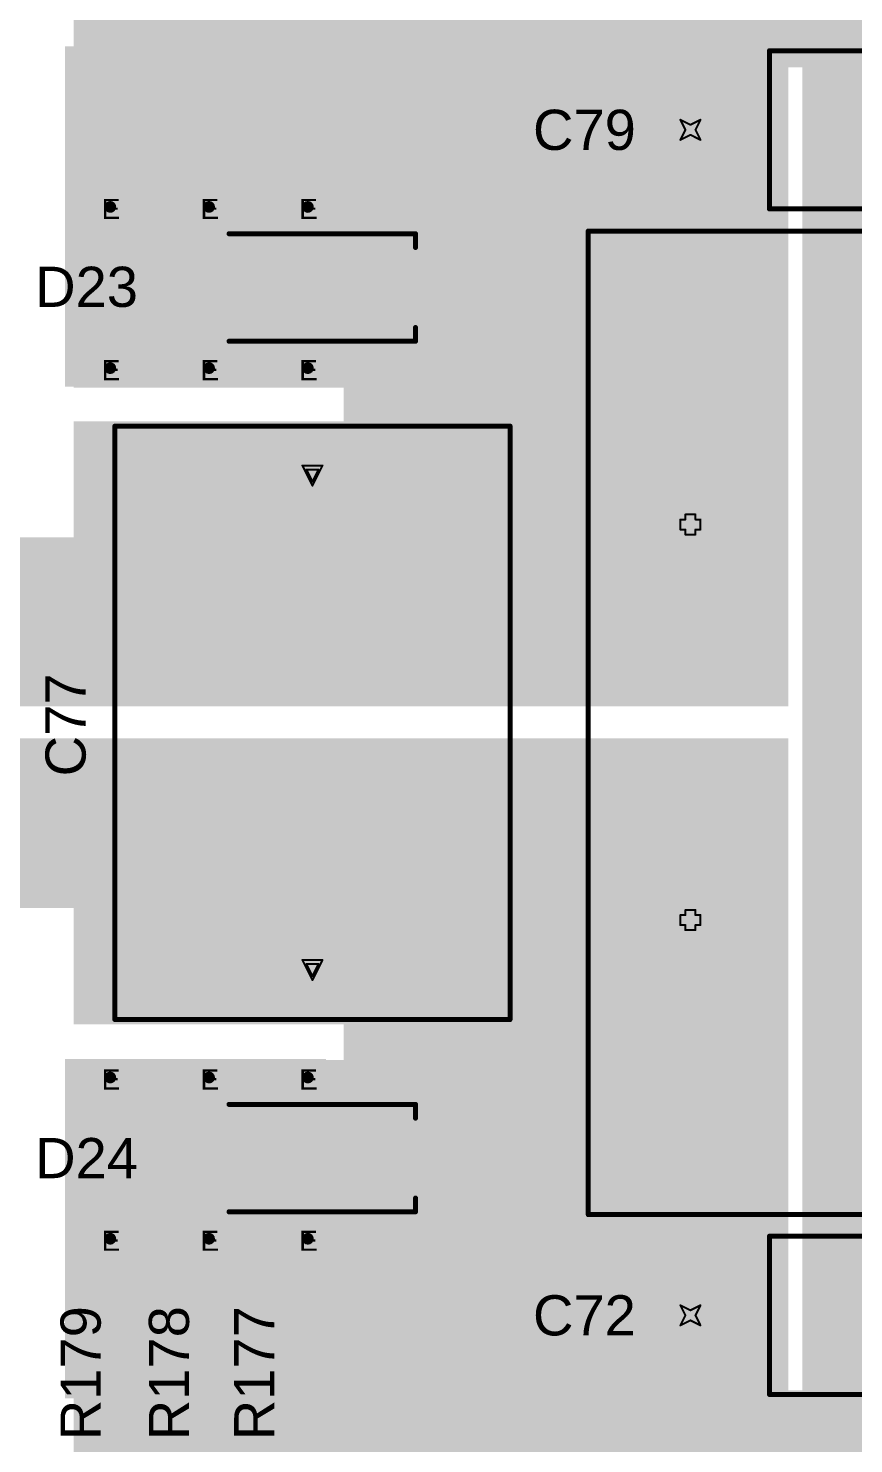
# Model space of a CAD drawing. Header units: inches. Extents: x 68 to 568, y 3 to 460.
# Drawn here: x 334.59 to 355.48, y 121.96 to 157.74 of the extents above; entities that cross this region are included whole.
import ezdxf

# ---------------------------------------------------------------- set-up
doc = ezdxf.new("R2010")
doc.units = ezdxf.units.IN
for name, color, linetype in [('Bottom Layer', 5, 'Continuous'), ('Bottom Solder', 6, 'Continuous'), ('Drill Drawing', 1, 'Continuous'), ('Layer 1', 16, 'Continuous'), ('Layer 2', 76, 'Continuous'), ('Multi-Layer', 9, 'Continuous'), ('Pad Holes', 156, 'Continuous'), ('Top Layer', 1, 'Continuous'), ('Top Overlay', 2, 'Continuous'), ('Top Paste', 8, 'Continuous'), ('Top Solder', 216, 'Continuous'), ('Via Holes', 16, 'Continuous')]:
    doc.layers.add(name, color=color, linetype=linetype)
doc.styles.add('Arial', font='', dxfattribs={"height": 0.2})
doc.styles.get('Arial').set_extended_font_data('Arial')

# ---------------------------------------------------------------- blocks, each defined once
blk = doc.blocks.new('744824310_303')
at = {"layer": 'Bottom Layer'}
h = blk.add_hatch(color=5, dxfattribs=at)
edge = h.paths.add_edge_path()
edge.add_arc((-5, 6), 1.25, 0, 360)
h = blk.add_hatch(color=5, dxfattribs=at)
edge = h.paths.add_edge_path()
edge.add_arc((5, 6), 1.25, 0, 360)
h = blk.add_hatch(color=5, dxfattribs=at)
edge = h.paths.add_edge_path()
edge.add_arc((-5, -6), 1.25, 0, 360)
h = blk.add_hatch(color=5, dxfattribs=at)
edge = h.paths.add_edge_path()
edge.add_arc((5, -6), 1.25, 0, 360)
at = {"layer": 'Bottom Solder'}
h = blk.add_hatch(color=6, dxfattribs=at)
edge = h.paths.add_edge_path()
edge.add_arc((-5, 6), 1.3516, 0, 360)
h = blk.add_hatch(color=6, dxfattribs=at)
edge = h.paths.add_edge_path()
edge.add_arc((5, 6), 1.3516, 0, 360)
h = blk.add_hatch(color=6, dxfattribs=at)
edge = h.paths.add_edge_path()
edge.add_arc((-5, -6), 1.3516, 0, 360)
h = blk.add_hatch(color=6, dxfattribs=at)
edge = h.paths.add_edge_path()
edge.add_arc((5, -6), 1.3516, 0, 360)
at = {"layer": 'Layer 1'}
h = blk.add_hatch(color=16, dxfattribs=at)
edge = h.paths.add_edge_path()
edge.add_arc((-5, 6), 1.25, 0, 360)
h = blk.add_hatch(color=16, dxfattribs=at)
edge = h.paths.add_edge_path()
edge.add_arc((5, 6), 1.25, 0, 360)
h = blk.add_hatch(color=16, dxfattribs=at)
edge = h.paths.add_edge_path()
edge.add_arc((-5, -6), 1.25, 0, 360)
h = blk.add_hatch(color=16, dxfattribs=at)
edge = h.paths.add_edge_path()
edge.add_arc((5, -6), 1.25, 0, 360)
at = {"layer": 'Layer 2'}
h = blk.add_hatch(color=76, dxfattribs=at)
edge = h.paths.add_edge_path()
edge.add_arc((-5, 6), 1.25, 0, 360)
h = blk.add_hatch(color=76, dxfattribs=at)
edge = h.paths.add_edge_path()
edge.add_arc((5, 6), 1.25, 0, 360)
h = blk.add_hatch(color=76, dxfattribs=at)
edge = h.paths.add_edge_path()
edge.add_arc((-5, -6), 1.25, 0, 360)
h = blk.add_hatch(color=76, dxfattribs=at)
edge = h.paths.add_edge_path()
edge.add_arc((5, -6), 1.25, 0, 360)
at = {"layer": 'Multi-Layer'}
h = blk.add_hatch(color=9, dxfattribs=at)
edge = h.paths.add_edge_path()
edge.add_arc((-5, 6), 1.25, 0, 360)
h = blk.add_hatch(color=9, dxfattribs=at)
edge = h.paths.add_edge_path()
edge.add_arc((5, 6), 1.25, 0, 360)
h = blk.add_hatch(color=9, dxfattribs=at)
edge = h.paths.add_edge_path()
edge.add_arc((-5, -6), 1.25, 0, 360)
h = blk.add_hatch(color=9, dxfattribs=at)
edge = h.paths.add_edge_path()
edge.add_arc((5, -6), 1.25, 0, 360)
at = {"layer": 'Pad Holes'}
h = blk.add_hatch(color=7, dxfattribs=at)
edge = h.paths.add_edge_path()
edge.add_arc((-5, 6), 0.65, 0, 360)
h = blk.add_hatch(color=7, dxfattribs=at)
edge = h.paths.add_edge_path()
edge.add_arc((5, 6), 0.65, 0, 360)
h = blk.add_hatch(color=7, dxfattribs=at)
edge = h.paths.add_edge_path()
edge.add_arc((-5, -6), 0.65, 0, 360)
h = blk.add_hatch(color=7, dxfattribs=at)
edge = h.paths.add_edge_path()
edge.add_arc((5, -6), 0.65, 0, 360)
at = {"layer": 'Top Layer'}
h = blk.add_hatch(color=1, dxfattribs=at)
edge = h.paths.add_edge_path()
edge.add_arc((-5, 6), 1.25, 0, 360)
h = blk.add_hatch(color=1, dxfattribs=at)
edge = h.paths.add_edge_path()
edge.add_arc((5, 6), 1.25, 0, 360)
h = blk.add_hatch(color=1, dxfattribs=at)
edge = h.paths.add_edge_path()
edge.add_arc((-5, -6), 1.25, 0, 360)
h = blk.add_hatch(color=1, dxfattribs=at)
edge = h.paths.add_edge_path()
edge.add_arc((5, -6), 1.25, 0, 360)
at = {"layer": 'Top Solder'}
h = blk.add_hatch(color=216, dxfattribs=at)
edge = h.paths.add_edge_path()
edge.add_arc((-5, 6), 1.3516, 0, 360)
h = blk.add_hatch(color=216, dxfattribs=at)
edge = h.paths.add_edge_path()
edge.add_arc((5, 6), 1.3516, 0, 360)
h = blk.add_hatch(color=216, dxfattribs=at)
edge = h.paths.add_edge_path()
edge.add_arc((-5, -6), 1.3516, 0, 360)
h = blk.add_hatch(color=216, dxfattribs=at)
edge = h.paths.add_edge_path()
edge.add_arc((5, -6), 1.3516, 0, 360)
at = {"layer": 'Top Overlay'}
for points in [[(-12.446, 8.5852, 0.127, 0.127, 0), (-12.446, -8.5344, 0.127, 0.127, 0)], [(-12.446, 8.5852, 0.127, 0.127, 0), (12.4206, 8.5852, 0.127, 0.127, 0)], [(12.4206, 8.5852, 0.127, 0.127, 0), (12.4206, -8.5344, 0.127, 0.127, 0)], [(-12.446, -8.5344, 0.127, 0.127, 0), (12.4206, -8.5344, 0.127, 0.127, 0)]]:
    blk.add_lwpolyline(points, format="xyseb", dxfattribs=at)
for points in [[(-12.47775, 8.5852, 0.0635, 0.0635, 1), (-12.41425, 8.5852, 0.0635, 0.0635, 1)], [(-12.47775, 8.5852, 0.0635, 0.0635, 1), (-12.41425, 8.5852, 0.0635, 0.0635, 1)], [(12.38885, 8.5852, 0.0635, 0.0635, 1), (12.45235, 8.5852, 0.0635, 0.0635, 1)], [(12.38885, 8.5852, 0.0635, 0.0635, 1), (12.45235, 8.5852, 0.0635, 0.0635, 1)], [(-12.47775, -8.5344, 0.0635, 0.0635, 1), (-12.41425, -8.5344, 0.0635, 0.0635, 1)], [(-12.47775, -8.5344, 0.0635, 0.0635, 1), (-12.41425, -8.5344, 0.0635, 0.0635, 1)], [(12.38885, -8.5344, 0.0635, 0.0635, 1), (12.45235, -8.5344, 0.0635, 0.0635, 1)], [(12.38885, -8.5344, 0.0635, 0.0635, 1), (12.45235, -8.5344, 0.0635, 0.0635, 1)]]:
    blk.add_lwpolyline(points, format="xyseb", close=True, dxfattribs=at)
at = {"layer": 'Top Overlay', "style": 'Arial'}
blk.add_text('1', height=1, dxfattribs=at).set_placement((-7.0866, -6.5024))
blk = doc.blocks.new('SMA_307')
at = {"layer": 'Top Layer'}
for points in [[(-3.25, 0.85), (-0.75, 0.85), (-0.75, -0.85), (-3.25, -0.85)], [(0.75, 0.85), (3.25, 0.85), (3.25, -0.85), (0.75, -0.85)]]:
    blk.add_hatch(color=1, dxfattribs=at).paths.add_polyline_path(points)
at = {"layer": 'Top Overlay'}
for points in [[(-4.445, -1.422), (-3.278, -1.422), (-3.278, 1.422), (-4.445, 1.422)], [(-3.3, 0.924), (-2.596, 0.924), (-2.596, 1.422), (-3.3, 1.422)], [(-3.3, -1.422), (-2.596, -1.422), (-2.596, -0.924), (-3.3, -0.924)]]:
    blk.add_hatch(color=2, dxfattribs=at).paths.add_polyline_path(points)
at = {"layer": 'Top Paste'}
for points in [[(-3.25, 0.85), (-0.75, 0.85), (-0.75, -0.85), (-3.25, -0.85)], [(0.75, 0.85), (3.25, 0.85), (3.25, -0.85), (0.75, -0.85)]]:
    blk.add_hatch(color=8, dxfattribs=at).paths.add_polyline_path(points)
at = {"layer": 'Top Solder'}
for points in [[(-3.352, 0.952), (-0.648, 0.952), (-0.648, -0.952), (-3.352, -0.952)], [(0.648, 0.952), (3.352, 0.952), (3.352, -0.952), (0.648, -0.952)]]:
    blk.add_hatch(color=216, dxfattribs=at).paths.add_polyline_path(points)
at = {"layer": 'Top Overlay'}
for points in [[(-2.658, 1.358, 0.127, 0.127, 0), (2.061, 1.358, 0.127, 0.127, 0)], [(2.061, 1.012, 0.127, 0.127, 0), (2.061, 1.358, 0.127, 0.127, 0)], [(2.061, -1.358, 0.127, 0.127, 0), (2.061, -1.012, 0.127, 0.127, 0)], [(-2.658, -1.358, 0.127, 0.127, 0), (2.061, -1.358, 0.127, 0.127, 0)]]:
    blk.add_lwpolyline(points, format="xyseb", dxfattribs=at)
for points in [[(-2.69, 1.358, 0.0635, 0.0635, 1), (-2.626, 1.358, 0.0635, 0.0635, 1)], [(2.029, 1.358, 0.0635, 0.0635, 1), (2.093, 1.358, 0.0635, 0.0635, 1)], [(2.029, 1.358, 0.0635, 0.0635, 1), (2.093, 1.358, 0.0635, 0.0635, 1)], [(2.029, 1.012, 0.0635, 0.0635, 1), (2.093, 1.012, 0.0635, 0.0635, 1)], [(2.029, -1.012, 0.0635, 0.0635, 1), (2.093, -1.012, 0.0635, 0.0635, 1)], [(-2.69, -1.358, 0.0635, 0.0635, 1), (-2.626, -1.358, 0.0635, 0.0635, 1)], [(2.029, -1.358, 0.0635, 0.0635, 1), (2.093, -1.358, 0.0635, 0.0635, 1)], [(2.029, -1.358, 0.0635, 0.0635, 1), (2.093, -1.358, 0.0635, 0.0635, 1)]]:
    blk.add_lwpolyline(points, format="xyseb", close=True, dxfattribs=at)
blk = doc.blocks.new('SMA_308')
at = {"layer": 'Top Layer'}
for points in [[(-3.25, 0.85), (-0.75, 0.85), (-0.75, -0.85), (-3.25, -0.85)], [(0.75, 0.85), (3.25, 0.85), (3.25, -0.85), (0.75, -0.85)]]:
    blk.add_hatch(color=1, dxfattribs=at).paths.add_polyline_path(points)
at = {"layer": 'Top Overlay'}
for points in [[(-4.445, -1.422), (-3.278, -1.422), (-3.278, 1.422), (-4.445, 1.422)], [(-3.3, 0.924), (-2.596, 0.924), (-2.596, 1.422), (-3.3, 1.422)], [(-3.3, -1.422), (-2.596, -1.422), (-2.596, -0.924), (-3.3, -0.924)]]:
    blk.add_hatch(color=2, dxfattribs=at).paths.add_polyline_path(points)
at = {"layer": 'Top Paste'}
for points in [[(-3.25, 0.85), (-0.75, 0.85), (-0.75, -0.85), (-3.25, -0.85)], [(0.75, 0.85), (3.25, 0.85), (3.25, -0.85), (0.75, -0.85)]]:
    blk.add_hatch(color=8, dxfattribs=at).paths.add_polyline_path(points)
at = {"layer": 'Top Solder'}
for points in [[(-3.352, 0.952), (-0.648, 0.952), (-0.648, -0.952), (-3.352, -0.952)], [(0.648, 0.952), (3.352, 0.952), (3.352, -0.952), (0.648, -0.952)]]:
    blk.add_hatch(color=216, dxfattribs=at).paths.add_polyline_path(points)
at = {"layer": 'Top Overlay'}
for points in [[(-2.658, 1.358, 0.127, 0.127, 0), (2.061, 1.358, 0.127, 0.127, 0)], [(2.061, 1.012, 0.127, 0.127, 0), (2.061, 1.358, 0.127, 0.127, 0)], [(2.061, -1.358, 0.127, 0.127, 0), (2.061, -1.012, 0.127, 0.127, 0)], [(-2.658, -1.358, 0.127, 0.127, 0), (2.061, -1.358, 0.127, 0.127, 0)]]:
    blk.add_lwpolyline(points, format="xyseb", dxfattribs=at)
for points in [[(-2.69, 1.358, 0.0635, 0.0635, 1), (-2.626, 1.358, 0.0635, 0.0635, 1)], [(2.029, 1.358, 0.0635, 0.0635, 1), (2.093, 1.358, 0.0635, 0.0635, 1)], [(2.029, 1.358, 0.0635, 0.0635, 1), (2.093, 1.358, 0.0635, 0.0635, 1)], [(2.029, 1.012, 0.0635, 0.0635, 1), (2.093, 1.012, 0.0635, 0.0635, 1)], [(2.029, -1.012, 0.0635, 0.0635, 1), (2.093, -1.012, 0.0635, 0.0635, 1)], [(-2.69, -1.358, 0.0635, 0.0635, 1), (-2.626, -1.358, 0.0635, 0.0635, 1)], [(2.029, -1.358, 0.0635, 0.0635, 1), (2.093, -1.358, 0.0635, 0.0635, 1)], [(2.029, -1.358, 0.0635, 0.0635, 1), (2.093, -1.358, 0.0635, 0.0635, 1)]]:
    blk.add_lwpolyline(points, format="xyseb", close=True, dxfattribs=at)
blk = doc.blocks.new('DE1B3RA221KN4AN01F_311')
at = {"layer": 'Bottom Layer'}
blk.add_hatch(color=5, dxfattribs=at).paths.add_polyline_path([(-5.65, 0.65), (-4.35, 0.65), (-4.35, -0.65), (-5.65, -0.65)])
h = blk.add_hatch(color=5, dxfattribs=at)
edge = h.paths.add_edge_path()
edge.add_arc((5, 0), 0.65, 0, 360)
at = {"layer": 'Bottom Solder'}
blk.add_hatch(color=6, dxfattribs=at).paths.add_polyline_path([(-5.752, 0.752), (-4.248, 0.752), (-4.248, -0.752), (-5.752, -0.752)])
h = blk.add_hatch(color=6, dxfattribs=at)
edge = h.paths.add_edge_path()
edge.add_arc((5, 0), 0.752, 0, 360)
at = {"layer": 'Layer 1'}
blk.add_hatch(color=16, dxfattribs=at).paths.add_polyline_path([(-5.65, 0.65), (-4.35, 0.65), (-4.35, -0.65), (-5.65, -0.65)])
h = blk.add_hatch(color=16, dxfattribs=at)
edge = h.paths.add_edge_path()
edge.add_arc((5, 0), 0.65, 0, 360)
at = {"layer": 'Layer 2'}
blk.add_hatch(color=76, dxfattribs=at).paths.add_polyline_path([(-5.65, 0.65), (-4.35, 0.65), (-4.35, -0.65), (-5.65, -0.65)])
h = blk.add_hatch(color=76, dxfattribs=at)
edge = h.paths.add_edge_path()
edge.add_arc((5, 0), 0.65, 0, 360)
at = {"layer": 'Multi-Layer'}
blk.add_hatch(color=9, dxfattribs=at).paths.add_polyline_path([(-5.65, 0.65), (-4.35, 0.65), (-4.35, -0.65), (-5.65, -0.65)])
h = blk.add_hatch(color=9, dxfattribs=at)
edge = h.paths.add_edge_path()
edge.add_arc((5, 0), 0.65, 0, 360)
at = {"layer": 'Pad Holes'}
h = blk.add_hatch(color=7, dxfattribs=at)
edge = h.paths.add_edge_path()
edge.add_arc((-5, 0), 0.4, 0, 360)
h = blk.add_hatch(color=7, dxfattribs=at)
edge = h.paths.add_edge_path()
edge.add_arc((5, 0), 0.4, 0, 360)
at = {"layer": 'Top Layer'}
blk.add_hatch(color=1, dxfattribs=at).paths.add_polyline_path([(-5.65, 0.65), (-4.35, 0.65), (-4.35, -0.65), (-5.65, -0.65)])
h = blk.add_hatch(color=1, dxfattribs=at)
edge = h.paths.add_edge_path()
edge.add_arc((5, 0), 0.65, 0, 360)
at = {"layer": 'Top Solder'}
blk.add_hatch(color=216, dxfattribs=at).paths.add_polyline_path([(-5.752, 0.752), (-4.248, 0.752), (-4.248, -0.752), (-5.752, -0.752)])
h = blk.add_hatch(color=216, dxfattribs=at)
edge = h.paths.add_edge_path()
edge.add_arc((5, 0), 0.752, 0, 360)
at = {"layer": 'Top Overlay'}
for points in [[(3, 2, 0.127, 0.127, 0), (-3, 2, 0.127, 0.127, 0)], [(-3, 2, 0.127, 0.127, 0), (-3, -2, 0.127, 0.127, 0)], [(3, 2, 0.127, 0.127, 0), (3, -2, 0.127, 0.127, 0)], [(3, -2, 0.127, 0.127, 0), (-3, -2, 0.127, 0.127, 0)]]:
    blk.add_lwpolyline(points, format="xyseb", dxfattribs=at)
for points in [[(-3.032, 2, 0.0635, 0.0635, 1), (-2.968, 2, 0.0635, 0.0635, 1)], [(-3.032, 2, 0.0635, 0.0635, 1), (-2.968, 2, 0.0635, 0.0635, 1)], [(2.968, 2, 0.0635, 0.0635, 1), (3.032, 2, 0.0635, 0.0635, 1)], [(2.968, 2, 0.0635, 0.0635, 1), (3.032, 2, 0.0635, 0.0635, 1)], [(-3.032, -2, 0.0635, 0.0635, 1), (-2.968, -2, 0.0635, 0.0635, 1)], [(-3.032, -2, 0.0635, 0.0635, 1), (-2.968, -2, 0.0635, 0.0635, 1)], [(2.968, -2, 0.0635, 0.0635, 1), (3.032, -2, 0.0635, 0.0635, 1)], [(2.968, -2, 0.0635, 0.0635, 1), (3.032, -2, 0.0635, 0.0635, 1)]]:
    blk.add_lwpolyline(points, format="xyseb", close=True, dxfattribs=at)
blk = doc.blocks.new('890324024005_313')
at = {"layer": 'Bottom Layer'}
blk.add_hatch(color=5, dxfattribs=at).paths.add_polyline_path([(-7.15, 0.9), (-5.35, 0.9), (-5.35, -0.9), (-7.15, -0.9)])
h = blk.add_hatch(color=5, dxfattribs=at)
edge = h.paths.add_edge_path()
edge.add_arc((6.25, 0), 0.9, 0, 360)
at = {"layer": 'Bottom Solder'}
blk.add_hatch(color=6, dxfattribs=at).paths.add_polyline_path([(-7.252, 1.002), (-5.248, 1.002), (-5.248, -1.002), (-7.252, -1.002)])
h = blk.add_hatch(color=6, dxfattribs=at)
edge = h.paths.add_edge_path()
edge.add_arc((6.25, 0), 1.002, 0, 360)
at = {"layer": 'Layer 1'}
blk.add_hatch(color=16, dxfattribs=at).paths.add_polyline_path([(-7.15, 0.9), (-5.35, 0.9), (-5.35, -0.9), (-7.15, -0.9)])
h = blk.add_hatch(color=16, dxfattribs=at)
edge = h.paths.add_edge_path()
edge.add_arc((6.25, 0), 0.9, 0, 360)
at = {"layer": 'Layer 2'}
blk.add_hatch(color=76, dxfattribs=at).paths.add_polyline_path([(-7.15, 0.9), (-5.35, 0.9), (-5.35, -0.9), (-7.15, -0.9)])
h = blk.add_hatch(color=76, dxfattribs=at)
edge = h.paths.add_edge_path()
edge.add_arc((6.25, 0), 0.9, 0, 360)
at = {"layer": 'Multi-Layer'}
blk.add_hatch(color=9, dxfattribs=at).paths.add_polyline_path([(-7.15, 0.9), (-5.35, 0.9), (-5.35, -0.9), (-7.15, -0.9)])
h = blk.add_hatch(color=9, dxfattribs=at)
edge = h.paths.add_edge_path()
edge.add_arc((6.25, 0), 0.9, 0, 360)
at = {"layer": 'Pad Holes'}
h = blk.add_hatch(color=7, dxfattribs=at)
edge = h.paths.add_edge_path()
edge.add_arc((-6.25, 0), 0.46, 0, 360)
h = blk.add_hatch(color=7, dxfattribs=at)
edge = h.paths.add_edge_path()
edge.add_arc((6.25, 0), 0.46, 0, 360)
at = {"layer": 'Top Layer'}
blk.add_hatch(color=1, dxfattribs=at).paths.add_polyline_path([(-7.15, 0.9), (-5.35, 0.9), (-5.35, -0.9), (-7.15, -0.9)])
h = blk.add_hatch(color=1, dxfattribs=at)
edge = h.paths.add_edge_path()
edge.add_arc((6.25, 0), 0.9, 0, 360)
at = {"layer": 'Top Solder'}
blk.add_hatch(color=216, dxfattribs=at).paths.add_polyline_path([(-7.252, 1.002), (-5.248, 1.002), (-5.248, -1.002), (-7.252, -1.002)])
h = blk.add_hatch(color=216, dxfattribs=at)
edge = h.paths.add_edge_path()
edge.add_arc((6.25, 0), 1.002, 0, 360)
at = {"layer": 'Top Overlay'}
for points in [[(7.5, 5, 0.127, 0.127, 0), (-7.5, 5, 0.127, 0.127, 0)], [(-7.5, -5, 0.127, 0.127, 0), (-7.5, 5, 0.127, 0.127, 0)], [(7.5, -5, 0.127, 0.127, 0), (7.5, 5, 0.127, 0.127, 0)], [(7.5, -5, 0.127, 0.127, 0), (-7.5, -5, 0.127, 0.127, 0)]]:
    blk.add_lwpolyline(points, format="xyseb", dxfattribs=at)
for points in [[(-7.532, 5, 0.0635, 0.0635, 1), (-7.468, 5, 0.0635, 0.0635, 1)], [(-7.532, 5, 0.0635, 0.0635, 1), (-7.468, 5, 0.0635, 0.0635, 1)], [(7.468, 5, 0.0635, 0.0635, 1), (7.532, 5, 0.0635, 0.0635, 1)], [(7.468, 5, 0.0635, 0.0635, 1), (7.532, 5, 0.0635, 0.0635, 1)], [(-7.532, -5, 0.0635, 0.0635, 1), (-7.468, -5, 0.0635, 0.0635, 1)], [(-7.532, -5, 0.0635, 0.0635, 1), (-7.468, -5, 0.0635, 0.0635, 1)], [(7.468, -5, 0.0635, 0.0635, 1), (7.532, -5, 0.0635, 0.0635, 1)], [(7.468, -5, 0.0635, 0.0635, 1), (7.532, -5, 0.0635, 0.0635, 1)]]:
    blk.add_lwpolyline(points, format="xyseb", close=True, dxfattribs=at)
blk = doc.blocks.new('DE1B3RA221KN4AN01F_318')
at = {"layer": 'Bottom Layer'}
blk.add_hatch(color=5, dxfattribs=at).paths.add_polyline_path([(-5.65, 0.65), (-4.35, 0.65), (-4.35, -0.65), (-5.65, -0.65)])
h = blk.add_hatch(color=5, dxfattribs=at)
edge = h.paths.add_edge_path()
edge.add_arc((5, 0), 0.65, 0, 360)
at = {"layer": 'Bottom Solder'}
blk.add_hatch(color=6, dxfattribs=at).paths.add_polyline_path([(-5.752, 0.752), (-4.248, 0.752), (-4.248, -0.752), (-5.752, -0.752)])
h = blk.add_hatch(color=6, dxfattribs=at)
edge = h.paths.add_edge_path()
edge.add_arc((5, 0), 0.752, 0, 360)
at = {"layer": 'Layer 1'}
blk.add_hatch(color=16, dxfattribs=at).paths.add_polyline_path([(-5.65, 0.65), (-4.35, 0.65), (-4.35, -0.65), (-5.65, -0.65)])
h = blk.add_hatch(color=16, dxfattribs=at)
edge = h.paths.add_edge_path()
edge.add_arc((5, 0), 0.65, 0, 360)
at = {"layer": 'Layer 2'}
blk.add_hatch(color=76, dxfattribs=at).paths.add_polyline_path([(-5.65, 0.65), (-4.35, 0.65), (-4.35, -0.65), (-5.65, -0.65)])
h = blk.add_hatch(color=76, dxfattribs=at)
edge = h.paths.add_edge_path()
edge.add_arc((5, 0), 0.65, 0, 360)
at = {"layer": 'Multi-Layer'}
blk.add_hatch(color=9, dxfattribs=at).paths.add_polyline_path([(-5.65, 0.65), (-4.35, 0.65), (-4.35, -0.65), (-5.65, -0.65)])
h = blk.add_hatch(color=9, dxfattribs=at)
edge = h.paths.add_edge_path()
edge.add_arc((5, 0), 0.65, 0, 360)
at = {"layer": 'Pad Holes'}
h = blk.add_hatch(color=7, dxfattribs=at)
edge = h.paths.add_edge_path()
edge.add_arc((-5, 0), 0.4, 0, 360)
h = blk.add_hatch(color=7, dxfattribs=at)
edge = h.paths.add_edge_path()
edge.add_arc((5, 0), 0.4, 0, 360)
at = {"layer": 'Top Layer'}
blk.add_hatch(color=1, dxfattribs=at).paths.add_polyline_path([(-5.65, 0.65), (-4.35, 0.65), (-4.35, -0.65), (-5.65, -0.65)])
h = blk.add_hatch(color=1, dxfattribs=at)
edge = h.paths.add_edge_path()
edge.add_arc((5, 0), 0.65, 0, 360)
at = {"layer": 'Top Solder'}
blk.add_hatch(color=216, dxfattribs=at).paths.add_polyline_path([(-5.752, 0.752), (-4.248, 0.752), (-4.248, -0.752), (-5.752, -0.752)])
h = blk.add_hatch(color=216, dxfattribs=at)
edge = h.paths.add_edge_path()
edge.add_arc((5, 0), 0.752, 0, 360)
at = {"layer": 'Top Overlay'}
for points in [[(-3, 2, 0.127, 0.127, 0), (3, 2, 0.127, 0.127, 0)], [(-3, -2, 0.127, 0.127, 0), (-3, 2, 0.127, 0.127, 0)], [(3, -2, 0.127, 0.127, 0), (3, 2, 0.127, 0.127, 0)], [(-3, -2, 0.127, 0.127, 0), (3, -2, 0.127, 0.127, 0)]]:
    blk.add_lwpolyline(points, format="xyseb", dxfattribs=at)
for points in [[(-3.032, 2, 0.0635, 0.0635, 1), (-2.968, 2, 0.0635, 0.0635, 1)], [(-3.032, 2, 0.0635, 0.0635, 1), (-2.968, 2, 0.0635, 0.0635, 1)], [(2.968, 2, 0.0635, 0.0635, 1), (3.032, 2, 0.0635, 0.0635, 1)], [(2.968, 2, 0.0635, 0.0635, 1), (3.032, 2, 0.0635, 0.0635, 1)], [(-3.032, -2, 0.0635, 0.0635, 1), (-2.968, -2, 0.0635, 0.0635, 1)], [(-3.032, -2, 0.0635, 0.0635, 1), (-2.968, -2, 0.0635, 0.0635, 1)], [(2.968, -2, 0.0635, 0.0635, 1), (3.032, -2, 0.0635, 0.0635, 1)], [(2.968, -2, 0.0635, 0.0635, 1), (3.032, -2, 0.0635, 0.0635, 1)]]:
    blk.add_lwpolyline(points, format="xyseb", close=True, dxfattribs=at)

msp = doc.modelspace()

# ---------------------------------------------------------------- hatches: boundary and pattern name
at = {"layer": 'Bottom Layer'}
for points in [[(359.791, 118.58), (335.737, 118.58), (335.737, 131.661), (343.713, 131.661), (343.713, 123.305), (354.178, 123.305), (354.178, 156.756), (343.713, 156.756), (343.713, 148.654), (335.737, 148.654), (335.737, 161.633), (359.791, 161.633)], [(353.085, 140.603), (329.463, 140.603), (329.463, 144.87), (335.737, 144.87), (335.737, 147.804), (345.846, 147.804), (345.846, 156.071), (353.085, 156.071)], [(353.085, 124.092), (345.846, 124.092), (345.846, 132.564), (335.737, 132.564), (335.737, 135.497), (329.463, 135.497), (329.463, 139.764), (353.085, 139.764)]]:
    msp.add_hatch(color=5, dxfattribs=at).paths.add_polyline_path(points)
h = msp.add_hatch(color=5, dxfattribs=at)
edge = h.paths.add_edge_path()
edge.add_arc((336.666, 153.226), 0.3, 0, 360)
h = msp.add_hatch(color=5, dxfattribs=at)
edge = h.paths.add_edge_path()
edge.add_arc((339.166, 153.226), 0.3, 0, 360)
h = msp.add_hatch(color=5, dxfattribs=at)
edge = h.paths.add_edge_path()
edge.add_arc((341.666, 153.226), 0.3, 0, 360)
h = msp.add_hatch(color=5, dxfattribs=at)
edge = h.paths.add_edge_path()
edge.add_arc((336.666, 149.15), 0.3, 0, 360)
h = msp.add_hatch(color=5, dxfattribs=at)
edge = h.paths.add_edge_path()
edge.add_arc((339.166, 149.15), 0.3, 0, 360)
h = msp.add_hatch(color=5, dxfattribs=at)
edge = h.paths.add_edge_path()
edge.add_arc((341.666, 149.15), 0.3, 0, 360)
h = msp.add_hatch(color=5, dxfattribs=at)
edge = h.paths.add_edge_path()
edge.add_arc((336.666, 131.215), 0.3, 0, 360)
h = msp.add_hatch(color=5, dxfattribs=at)
edge = h.paths.add_edge_path()
edge.add_arc((339.166, 131.215), 0.3, 0, 360)
h = msp.add_hatch(color=5, dxfattribs=at)
edge = h.paths.add_edge_path()
edge.add_arc((341.666, 131.215), 0.3, 0, 360)
h = msp.add_hatch(color=5, dxfattribs=at)
edge = h.paths.add_edge_path()
edge.add_arc((336.666, 127.139), 0.3, 0, 360)
h = msp.add_hatch(color=5, dxfattribs=at)
edge = h.paths.add_edge_path()
edge.add_arc((339.166, 127.139), 0.3, 0, 360)
h = msp.add_hatch(color=5, dxfattribs=at)
edge = h.paths.add_edge_path()
edge.add_arc((341.666, 127.139), 0.3, 0, 360)
at = {"layer": 'Bottom Solder'}
h = msp.add_hatch(color=6, dxfattribs=at)
edge = h.paths.add_edge_path()
edge.add_arc((336.666, 153.226), 0.402, 0, 360)
h = msp.add_hatch(color=6, dxfattribs=at)
edge = h.paths.add_edge_path()
edge.add_arc((339.166, 153.226), 0.402, 0, 360)
h = msp.add_hatch(color=6, dxfattribs=at)
edge = h.paths.add_edge_path()
edge.add_arc((341.666, 153.226), 0.402, 0, 360)
h = msp.add_hatch(color=6, dxfattribs=at)
edge = h.paths.add_edge_path()
edge.add_arc((336.666, 149.15), 0.402, 0, 360)
h = msp.add_hatch(color=6, dxfattribs=at)
edge = h.paths.add_edge_path()
edge.add_arc((339.166, 149.15), 0.402, 0, 360)
h = msp.add_hatch(color=6, dxfattribs=at)
edge = h.paths.add_edge_path()
edge.add_arc((341.666, 149.15), 0.402, 0, 360)
h = msp.add_hatch(color=6, dxfattribs=at)
edge = h.paths.add_edge_path()
edge.add_arc((336.666, 131.215), 0.402, 0, 360)
h = msp.add_hatch(color=6, dxfattribs=at)
edge = h.paths.add_edge_path()
edge.add_arc((339.166, 131.215), 0.402, 0, 360)
h = msp.add_hatch(color=6, dxfattribs=at)
edge = h.paths.add_edge_path()
edge.add_arc((341.666, 131.215), 0.402, 0, 360)
h = msp.add_hatch(color=6, dxfattribs=at)
edge = h.paths.add_edge_path()
edge.add_arc((336.666, 127.139), 0.402, 0, 360)
h = msp.add_hatch(color=6, dxfattribs=at)
edge = h.paths.add_edge_path()
edge.add_arc((339.166, 127.139), 0.402, 0, 360)
h = msp.add_hatch(color=6, dxfattribs=at)
edge = h.paths.add_edge_path()
edge.add_arc((341.666, 127.139), 0.402, 0, 360)
at = {"layer": 'Layer 1'}
h = msp.add_hatch(color=16, dxfattribs=at)
edge = h.paths.add_edge_path()
edge.add_arc((336.666, 153.226), 0.3, 0, 360)
h = msp.add_hatch(color=16, dxfattribs=at)
edge = h.paths.add_edge_path()
edge.add_arc((339.166, 153.226), 0.3, 0, 360)
h = msp.add_hatch(color=16, dxfattribs=at)
edge = h.paths.add_edge_path()
edge.add_arc((341.666, 153.226), 0.3, 0, 360)
h = msp.add_hatch(color=16, dxfattribs=at)
edge = h.paths.add_edge_path()
edge.add_arc((336.666, 149.15), 0.3, 0, 360)
h = msp.add_hatch(color=16, dxfattribs=at)
edge = h.paths.add_edge_path()
edge.add_arc((339.166, 149.15), 0.3, 0, 360)
h = msp.add_hatch(color=16, dxfattribs=at)
edge = h.paths.add_edge_path()
edge.add_arc((341.666, 149.15), 0.3, 0, 360)
h = msp.add_hatch(color=16, dxfattribs=at)
edge = h.paths.add_edge_path()
edge.add_arc((336.666, 131.215), 0.3, 0, 360)
h = msp.add_hatch(color=16, dxfattribs=at)
edge = h.paths.add_edge_path()
edge.add_arc((339.166, 131.215), 0.3, 0, 360)
h = msp.add_hatch(color=16, dxfattribs=at)
edge = h.paths.add_edge_path()
edge.add_arc((341.666, 131.215), 0.3, 0, 360)
h = msp.add_hatch(color=16, dxfattribs=at)
edge = h.paths.add_edge_path()
edge.add_arc((336.666, 127.139), 0.3, 0, 360)
h = msp.add_hatch(color=16, dxfattribs=at)
edge = h.paths.add_edge_path()
edge.add_arc((339.166, 127.139), 0.3, 0, 360)
h = msp.add_hatch(color=16, dxfattribs=at)
edge = h.paths.add_edge_path()
edge.add_arc((341.666, 127.139), 0.3, 0, 360)
at = {"layer": 'Layer 2'}
h = msp.add_hatch(color=76, dxfattribs=at)
edge = h.paths.add_edge_path()
edge.add_arc((336.666, 153.226), 0.3, 0, 360)
h = msp.add_hatch(color=76, dxfattribs=at)
edge = h.paths.add_edge_path()
edge.add_arc((339.166, 153.226), 0.3, 0, 360)
h = msp.add_hatch(color=76, dxfattribs=at)
edge = h.paths.add_edge_path()
edge.add_arc((341.666, 153.226), 0.3, 0, 360)
h = msp.add_hatch(color=76, dxfattribs=at)
edge = h.paths.add_edge_path()
edge.add_arc((336.666, 149.15), 0.3, 0, 360)
h = msp.add_hatch(color=76, dxfattribs=at)
edge = h.paths.add_edge_path()
edge.add_arc((339.166, 149.15), 0.3, 0, 360)
h = msp.add_hatch(color=76, dxfattribs=at)
edge = h.paths.add_edge_path()
edge.add_arc((341.666, 149.15), 0.3, 0, 360)
h = msp.add_hatch(color=76, dxfattribs=at)
edge = h.paths.add_edge_path()
edge.add_arc((336.666, 131.215), 0.3, 0, 360)
h = msp.add_hatch(color=76, dxfattribs=at)
edge = h.paths.add_edge_path()
edge.add_arc((339.166, 131.215), 0.3, 0, 360)
h = msp.add_hatch(color=76, dxfattribs=at)
edge = h.paths.add_edge_path()
edge.add_arc((341.666, 131.215), 0.3, 0, 360)
h = msp.add_hatch(color=76, dxfattribs=at)
edge = h.paths.add_edge_path()
edge.add_arc((336.666, 127.139), 0.3, 0, 360)
h = msp.add_hatch(color=76, dxfattribs=at)
edge = h.paths.add_edge_path()
edge.add_arc((339.166, 127.139), 0.3, 0, 360)
h = msp.add_hatch(color=76, dxfattribs=at)
edge = h.paths.add_edge_path()
edge.add_arc((341.666, 127.139), 0.3, 0, 360)
at = {"layer": 'Top Layer'}
for points in [[(335.519, 148.679), (342.123, 148.679), (342.123, 157.29), (335.519, 157.29)], [(342.57, 140.603), (353.822, 140.603), (353.822, 157.291), (342.57, 157.291)], [(336.753, 140.603), (353.822, 140.603), (353.822, 147.664), (336.753, 147.664)], [(329.514, 140.603), (353.822, 140.603), (353.822, 144.87), (329.514, 144.87)], [(329.514, 135.522), (353.822, 135.522), (353.822, 139.789), (329.514, 139.789)], [(336.753, 132.728), (353.822, 132.728), (353.822, 139.789), (336.753, 139.789)], [(342.57, 123.102), (353.822, 123.102), (353.822, 139.789), (342.57, 139.789)], [(335.519, 123.101), (342.123, 123.101), (342.123, 131.686), (335.519, 131.686)], [(339.496, 119.909), (341.274, 119.909), (341.274, 124.55), (339.496, 124.55)]]:
    msp.add_hatch(color=1, dxfattribs=at).paths.add_polyline_path(points)
h = msp.add_hatch(color=1, dxfattribs=at)
edge = h.paths.add_edge_path()
edge.add_arc((336.666, 153.226), 0.3, 0, 360)
h = msp.add_hatch(color=1, dxfattribs=at)
edge = h.paths.add_edge_path()
edge.add_arc((339.166, 153.226), 0.3, 0, 360)
h = msp.add_hatch(color=1, dxfattribs=at)
edge = h.paths.add_edge_path()
edge.add_arc((341.666, 153.226), 0.3, 0, 360)
h = msp.add_hatch(color=1, dxfattribs=at)
edge = h.paths.add_edge_path()
edge.add_arc((336.666, 149.15), 0.3, 0, 360)
h = msp.add_hatch(color=1, dxfattribs=at)
edge = h.paths.add_edge_path()
edge.add_arc((339.166, 149.15), 0.3, 0, 360)
h = msp.add_hatch(color=1, dxfattribs=at)
edge = h.paths.add_edge_path()
edge.add_arc((341.666, 149.15), 0.3, 0, 360)
h = msp.add_hatch(color=1, dxfattribs=at)
edge = h.paths.add_edge_path()
edge.add_arc((336.666, 131.215), 0.3, 0, 360)
h = msp.add_hatch(color=1, dxfattribs=at)
edge = h.paths.add_edge_path()
edge.add_arc((339.166, 131.215), 0.3, 0, 360)
h = msp.add_hatch(color=1, dxfattribs=at)
edge = h.paths.add_edge_path()
edge.add_arc((341.666, 131.215), 0.3, 0, 360)
h = msp.add_hatch(color=1, dxfattribs=at)
edge = h.paths.add_edge_path()
edge.add_arc((336.666, 127.139), 0.3, 0, 360)
h = msp.add_hatch(color=1, dxfattribs=at)
edge = h.paths.add_edge_path()
edge.add_arc((339.166, 127.139), 0.3, 0, 360)
h = msp.add_hatch(color=1, dxfattribs=at)
edge = h.paths.add_edge_path()
edge.add_arc((341.666, 127.139), 0.3, 0, 360)
at = {"layer": 'Top Solder'}
h = msp.add_hatch(color=216, dxfattribs=at)
edge = h.paths.add_edge_path()
edge.add_arc((336.666, 153.226), 0.402, 0, 360)
h = msp.add_hatch(color=216, dxfattribs=at)
edge = h.paths.add_edge_path()
edge.add_arc((339.166, 153.226), 0.402, 0, 360)
h = msp.add_hatch(color=216, dxfattribs=at)
edge = h.paths.add_edge_path()
edge.add_arc((341.666, 153.226), 0.402, 0, 360)
h = msp.add_hatch(color=216, dxfattribs=at)
edge = h.paths.add_edge_path()
edge.add_arc((336.666, 149.15), 0.402, 0, 360)
h = msp.add_hatch(color=216, dxfattribs=at)
edge = h.paths.add_edge_path()
edge.add_arc((339.166, 149.15), 0.402, 0, 360)
h = msp.add_hatch(color=216, dxfattribs=at)
edge = h.paths.add_edge_path()
edge.add_arc((341.666, 149.15), 0.402, 0, 360)
h = msp.add_hatch(color=216, dxfattribs=at)
edge = h.paths.add_edge_path()
edge.add_arc((336.666, 131.215), 0.402, 0, 360)
h = msp.add_hatch(color=216, dxfattribs=at)
edge = h.paths.add_edge_path()
edge.add_arc((339.166, 131.215), 0.402, 0, 360)
h = msp.add_hatch(color=216, dxfattribs=at)
edge = h.paths.add_edge_path()
edge.add_arc((341.666, 131.215), 0.402, 0, 360)
h = msp.add_hatch(color=216, dxfattribs=at)
edge = h.paths.add_edge_path()
edge.add_arc((336.666, 127.139), 0.402, 0, 360)
h = msp.add_hatch(color=216, dxfattribs=at)
edge = h.paths.add_edge_path()
edge.add_arc((339.166, 127.139), 0.402, 0, 360)
h = msp.add_hatch(color=216, dxfattribs=at)
edge = h.paths.add_edge_path()
edge.add_arc((341.666, 127.139), 0.402, 0, 360)
at = {"layer": 'Via Holes'}
h = msp.add_hatch(color=7, dxfattribs=at)
edge = h.paths.add_edge_path()
edge.add_arc((336.666, 153.226), 0.15, 0, 360)
h = msp.add_hatch(color=7, dxfattribs=at)
edge = h.paths.add_edge_path()
edge.add_arc((339.166, 153.226), 0.15, 0, 360)
h = msp.add_hatch(color=7, dxfattribs=at)
edge = h.paths.add_edge_path()
edge.add_arc((341.666, 153.226), 0.15, 0, 360)
h = msp.add_hatch(color=7, dxfattribs=at)
edge = h.paths.add_edge_path()
edge.add_arc((336.666, 149.15), 0.15, 0, 360)
h = msp.add_hatch(color=7, dxfattribs=at)
edge = h.paths.add_edge_path()
edge.add_arc((339.166, 149.15), 0.15, 0, 360)
h = msp.add_hatch(color=7, dxfattribs=at)
edge = h.paths.add_edge_path()
edge.add_arc((341.666, 149.15), 0.15, 0, 360)
h = msp.add_hatch(color=7, dxfattribs=at)
edge = h.paths.add_edge_path()
edge.add_arc((336.666, 131.215), 0.15, 0, 360)
h = msp.add_hatch(color=7, dxfattribs=at)
edge = h.paths.add_edge_path()
edge.add_arc((339.166, 131.215), 0.15, 0, 360)
h = msp.add_hatch(color=7, dxfattribs=at)
edge = h.paths.add_edge_path()
edge.add_arc((341.666, 131.215), 0.15, 0, 360)
h = msp.add_hatch(color=7, dxfattribs=at)
edge = h.paths.add_edge_path()
edge.add_arc((336.666, 127.139), 0.15, 0, 360)
h = msp.add_hatch(color=7, dxfattribs=at)
edge = h.paths.add_edge_path()
edge.add_arc((339.166, 127.139), 0.15, 0, 360)
h = msp.add_hatch(color=7, dxfattribs=at)
edge = h.paths.add_edge_path()
edge.add_arc((341.666, 127.139), 0.15, 0, 360)

# ---------------------------------------------------------------- linework, layer by layer
at = {"layer": 'Drill Drawing'}
for points in [[(351.093, 155.429, 0.0508, 0.0508, 0), (351.347, 155.302, 0.0508, 0.0508, 0)], [(351.093, 155.429, 0.0508, 0.0508, 0), (351.22, 155.175, 0.0508, 0.0508, 0)], [(351.347, 155.302, 0.0508, 0.0508, 0), (351.601, 155.429, 0.0508, 0.0508, 0)], [(351.474, 155.175, 0.0508, 0.0508, 0), (351.601, 155.429, 0.0508, 0.0508, 0)], [(351.093, 154.921, 0.0508, 0.0508, 0), (351.22, 155.175, 0.0508, 0.0508, 0)], [(351.093, 154.921, 0.0508, 0.0508, 0), (351.347, 155.048, 0.0508, 0.0508, 0)], [(351.347, 155.048, 0.0508, 0.0508, 0), (351.601, 154.921, 0.0508, 0.0508, 0)], [(351.474, 155.175, 0.0508, 0.0508, 0), (351.601, 154.921, 0.0508, 0.0508, 0)], [(341.528, 146.687, 0.0508, 0.0508, 0), (342.036, 146.687, 0.0508, 0.0508, 0)], [(341.528, 146.687, 0.0508, 0.0508, 0), (341.782, 146.179, 0.0508, 0.0508, 0)], [(341.63, 146.586, 0.0508, 0.0508, 0), (341.935, 146.586, 0.0508, 0.0508, 0)], [(341.63, 146.586, 0.0508, 0.0508, 0), (341.782, 146.281, 0.0508, 0.0508, 0)], [(341.782, 146.179, 0.0508, 0.0508, 0), (342.036, 146.687, 0.0508, 0.0508, 0)], [(341.782, 146.281, 0.0508, 0.0508, 0), (341.935, 146.586, 0.0508, 0.0508, 0)], [(351.093, 145.069, 0.0508, 0.0508, 0), (351.093, 145.323, 0.0508, 0.0508, 0)], [(351.093, 145.323, 0.0508, 0.0508, 0), (351.22, 145.323, 0.0508, 0.0508, 0)], [(351.22, 145.323, 0.0508, 0.0508, 0), (351.22, 145.45, 0.0508, 0.0508, 0)], [(351.22, 145.45, 0.0508, 0.0508, 0), (351.474, 145.45, 0.0508, 0.0508, 0)], [(351.474, 145.323, 0.0508, 0.0508, 0), (351.474, 145.45, 0.0508, 0.0508, 0)], [(351.474, 145.323, 0.0508, 0.0508, 0), (351.601, 145.323, 0.0508, 0.0508, 0)], [(351.601, 145.069, 0.0508, 0.0508, 0), (351.601, 145.323, 0.0508, 0.0508, 0)], [(351.093, 145.069, 0.0508, 0.0508, 0), (351.22, 145.069, 0.0508, 0.0508, 0)], [(351.22, 144.942, 0.0508, 0.0508, 0), (351.22, 145.069, 0.0508, 0.0508, 0)], [(351.22, 144.942, 0.0508, 0.0508, 0), (351.474, 144.942, 0.0508, 0.0508, 0)], [(351.474, 145.069, 0.0508, 0.0508, 0), (351.601, 145.069, 0.0508, 0.0508, 0)], [(351.474, 144.942, 0.0508, 0.0508, 0), (351.474, 145.069, 0.0508, 0.0508, 0)], [(351.093, 135.069, 0.0508, 0.0508, 0), (351.093, 135.323, 0.0508, 0.0508, 0)], [(351.093, 135.323, 0.0508, 0.0508, 0), (351.22, 135.323, 0.0508, 0.0508, 0)], [(351.22, 135.323, 0.0508, 0.0508, 0), (351.22, 135.45, 0.0508, 0.0508, 0)], [(351.22, 135.45, 0.0508, 0.0508, 0), (351.474, 135.45, 0.0508, 0.0508, 0)], [(351.474, 135.323, 0.0508, 0.0508, 0), (351.474, 135.45, 0.0508, 0.0508, 0)], [(351.474, 135.323, 0.0508, 0.0508, 0), (351.601, 135.323, 0.0508, 0.0508, 0)], [(351.601, 135.069, 0.0508, 0.0508, 0), (351.601, 135.323, 0.0508, 0.0508, 0)], [(351.093, 135.069, 0.0508, 0.0508, 0), (351.22, 135.069, 0.0508, 0.0508, 0)], [(351.22, 134.942, 0.0508, 0.0508, 0), (351.22, 135.069, 0.0508, 0.0508, 0)], [(351.22, 134.942, 0.0508, 0.0508, 0), (351.474, 134.942, 0.0508, 0.0508, 0)], [(351.474, 135.069, 0.0508, 0.0508, 0), (351.601, 135.069, 0.0508, 0.0508, 0)], [(351.474, 134.942, 0.0508, 0.0508, 0), (351.474, 135.069, 0.0508, 0.0508, 0)], [(341.528, 134.187, 0.0508, 0.0508, 0), (342.036, 134.187, 0.0508, 0.0508, 0)], [(341.528, 134.187, 0.0508, 0.0508, 0), (341.782, 133.679, 0.0508, 0.0508, 0)], [(341.782, 133.679, 0.0508, 0.0508, 0), (342.036, 134.187, 0.0508, 0.0508, 0)], [(341.63, 134.086, 0.0508, 0.0508, 0), (341.935, 134.086, 0.0508, 0.0508, 0)], [(341.63, 134.086, 0.0508, 0.0508, 0), (341.782, 133.781, 0.0508, 0.0508, 0)], [(341.782, 133.781, 0.0508, 0.0508, 0), (341.935, 134.086, 0.0508, 0.0508, 0)], [(351.093, 125.457, 0.0508, 0.0508, 0), (351.347, 125.33, 0.0508, 0.0508, 0)], [(351.093, 125.457, 0.0508, 0.0508, 0), (351.22, 125.203, 0.0508, 0.0508, 0)], [(351.347, 125.33, 0.0508, 0.0508, 0), (351.601, 125.457, 0.0508, 0.0508, 0)], [(351.474, 125.203, 0.0508, 0.0508, 0), (351.601, 125.457, 0.0508, 0.0508, 0)], [(351.093, 124.949, 0.0508, 0.0508, 0), (351.22, 125.203, 0.0508, 0.0508, 0)], [(351.093, 124.949, 0.0508, 0.0508, 0), (351.347, 125.076, 0.0508, 0.0508, 0)], [(351.347, 125.076, 0.0508, 0.0508, 0), (351.601, 124.949, 0.0508, 0.0508, 0)], [(351.474, 125.203, 0.0508, 0.0508, 0), (351.601, 124.949, 0.0508, 0.0508, 0)]]:
    msp.add_lwpolyline(points, format="xyseb", dxfattribs=at)
for points in [[(351.08, 155.429, 0.0254, 0.0254, 1), (351.105, 155.429, 0.0254, 0.0254, 1)], [(351.08, 155.429, 0.0254, 0.0254, 1), (351.105, 155.429, 0.0254, 0.0254, 1)], [(351.334, 155.302, 0.0254, 0.0254, 1), (351.359, 155.302, 0.0254, 0.0254, 1)], [(351.334, 155.302, 0.0254, 0.0254, 1), (351.359, 155.302, 0.0254, 0.0254, 1)], [(351.588, 155.429, 0.0254, 0.0254, 1), (351.613, 155.429, 0.0254, 0.0254, 1)], [(351.588, 155.429, 0.0254, 0.0254, 1), (351.613, 155.429, 0.0254, 0.0254, 1)], [(351.08, 154.921, 0.0254, 0.0254, 1), (351.105, 154.921, 0.0254, 0.0254, 1)], [(351.08, 154.921, 0.0254, 0.0254, 1), (351.105, 154.921, 0.0254, 0.0254, 1)], [(351.207, 155.175, 0.0254, 0.0254, 1), (351.232, 155.175, 0.0254, 0.0254, 1)], [(351.207, 155.175, 0.0254, 0.0254, 1), (351.232, 155.175, 0.0254, 0.0254, 1)], [(351.334, 155.048, 0.0254, 0.0254, 1), (351.359, 155.048, 0.0254, 0.0254, 1)], [(351.334, 155.048, 0.0254, 0.0254, 1), (351.359, 155.048, 0.0254, 0.0254, 1)], [(351.461, 155.175, 0.0254, 0.0254, 1), (351.486, 155.175, 0.0254, 0.0254, 1)], [(351.461, 155.175, 0.0254, 0.0254, 1), (351.486, 155.175, 0.0254, 0.0254, 1)], [(351.588, 154.921, 0.0254, 0.0254, 1), (351.613, 154.921, 0.0254, 0.0254, 1)], [(351.588, 154.921, 0.0254, 0.0254, 1), (351.613, 154.921, 0.0254, 0.0254, 1)], [(341.515, 146.687, 0.0254, 0.0254, 1), (341.541, 146.687, 0.0254, 0.0254, 1)], [(341.515, 146.687, 0.0254, 0.0254, 1), (341.541, 146.687, 0.0254, 0.0254, 1)], [(341.617, 146.586, 0.0254, 0.0254, 1), (341.642, 146.586, 0.0254, 0.0254, 1)], [(341.617, 146.586, 0.0254, 0.0254, 1), (341.642, 146.586, 0.0254, 0.0254, 1)], [(341.922, 146.586, 0.0254, 0.0254, 1), (341.947, 146.586, 0.0254, 0.0254, 1)], [(341.922, 146.586, 0.0254, 0.0254, 1), (341.947, 146.586, 0.0254, 0.0254, 1)], [(342.023, 146.687, 0.0254, 0.0254, 1), (342.049, 146.687, 0.0254, 0.0254, 1)], [(342.023, 146.687, 0.0254, 0.0254, 1), (342.049, 146.687, 0.0254, 0.0254, 1)], [(341.769, 146.281, 0.0254, 0.0254, 1), (341.795, 146.281, 0.0254, 0.0254, 1)], [(341.769, 146.281, 0.0254, 0.0254, 1), (341.795, 146.281, 0.0254, 0.0254, 1)], [(341.769, 146.179, 0.0254, 0.0254, 1), (341.795, 146.179, 0.0254, 0.0254, 1)], [(341.769, 146.179, 0.0254, 0.0254, 1), (341.795, 146.179, 0.0254, 0.0254, 1)], [(351.08, 145.323, 0.0254, 0.0254, 1), (351.105, 145.323, 0.0254, 0.0254, 1)], [(351.08, 145.323, 0.0254, 0.0254, 1), (351.105, 145.323, 0.0254, 0.0254, 1)], [(351.207, 145.45, 0.0254, 0.0254, 1), (351.232, 145.45, 0.0254, 0.0254, 1)], [(351.207, 145.45, 0.0254, 0.0254, 1), (351.232, 145.45, 0.0254, 0.0254, 1)], [(351.207, 145.323, 0.0254, 0.0254, 1), (351.232, 145.323, 0.0254, 0.0254, 1)], [(351.207, 145.323, 0.0254, 0.0254, 1), (351.232, 145.323, 0.0254, 0.0254, 1)], [(351.461, 145.45, 0.0254, 0.0254, 1), (351.486, 145.45, 0.0254, 0.0254, 1)], [(351.461, 145.45, 0.0254, 0.0254, 1), (351.486, 145.45, 0.0254, 0.0254, 1)], [(351.461, 145.323, 0.0254, 0.0254, 1), (351.486, 145.323, 0.0254, 0.0254, 1)], [(351.461, 145.323, 0.0254, 0.0254, 1), (351.486, 145.323, 0.0254, 0.0254, 1)], [(351.588, 145.323, 0.0254, 0.0254, 1), (351.613, 145.323, 0.0254, 0.0254, 1)], [(351.588, 145.323, 0.0254, 0.0254, 1), (351.613, 145.323, 0.0254, 0.0254, 1)], [(351.08, 145.069, 0.0254, 0.0254, 1), (351.105, 145.069, 0.0254, 0.0254, 1)], [(351.08, 145.069, 0.0254, 0.0254, 1), (351.105, 145.069, 0.0254, 0.0254, 1)], [(351.207, 145.069, 0.0254, 0.0254, 1), (351.232, 145.069, 0.0254, 0.0254, 1)], [(351.207, 145.069, 0.0254, 0.0254, 1), (351.232, 145.069, 0.0254, 0.0254, 1)], [(351.207, 144.942, 0.0254, 0.0254, 1), (351.232, 144.942, 0.0254, 0.0254, 1)], [(351.207, 144.942, 0.0254, 0.0254, 1), (351.232, 144.942, 0.0254, 0.0254, 1)], [(351.461, 145.069, 0.0254, 0.0254, 1), (351.486, 145.069, 0.0254, 0.0254, 1)], [(351.461, 145.069, 0.0254, 0.0254, 1), (351.486, 145.069, 0.0254, 0.0254, 1)], [(351.461, 144.942, 0.0254, 0.0254, 1), (351.486, 144.942, 0.0254, 0.0254, 1)], [(351.461, 144.942, 0.0254, 0.0254, 1), (351.486, 144.942, 0.0254, 0.0254, 1)], [(351.588, 145.069, 0.0254, 0.0254, 1), (351.613, 145.069, 0.0254, 0.0254, 1)], [(351.588, 145.069, 0.0254, 0.0254, 1), (351.613, 145.069, 0.0254, 0.0254, 1)], [(351.08, 135.323, 0.0254, 0.0254, 1), (351.105, 135.323, 0.0254, 0.0254, 1)], [(351.08, 135.323, 0.0254, 0.0254, 1), (351.105, 135.323, 0.0254, 0.0254, 1)], [(351.207, 135.45, 0.0254, 0.0254, 1), (351.232, 135.45, 0.0254, 0.0254, 1)], [(351.207, 135.45, 0.0254, 0.0254, 1), (351.232, 135.45, 0.0254, 0.0254, 1)], [(351.207, 135.323, 0.0254, 0.0254, 1), (351.232, 135.323, 0.0254, 0.0254, 1)], [(351.207, 135.323, 0.0254, 0.0254, 1), (351.232, 135.323, 0.0254, 0.0254, 1)], [(351.461, 135.45, 0.0254, 0.0254, 1), (351.486, 135.45, 0.0254, 0.0254, 1)], [(351.461, 135.45, 0.0254, 0.0254, 1), (351.486, 135.45, 0.0254, 0.0254, 1)], [(351.461, 135.323, 0.0254, 0.0254, 1), (351.486, 135.323, 0.0254, 0.0254, 1)], [(351.461, 135.323, 0.0254, 0.0254, 1), (351.486, 135.323, 0.0254, 0.0254, 1)], [(351.588, 135.323, 0.0254, 0.0254, 1), (351.613, 135.323, 0.0254, 0.0254, 1)], [(351.588, 135.323, 0.0254, 0.0254, 1), (351.613, 135.323, 0.0254, 0.0254, 1)], [(351.08, 135.069, 0.0254, 0.0254, 1), (351.105, 135.069, 0.0254, 0.0254, 1)], [(351.08, 135.069, 0.0254, 0.0254, 1), (351.105, 135.069, 0.0254, 0.0254, 1)], [(351.207, 135.069, 0.0254, 0.0254, 1), (351.232, 135.069, 0.0254, 0.0254, 1)], [(351.207, 135.069, 0.0254, 0.0254, 1), (351.232, 135.069, 0.0254, 0.0254, 1)], [(351.207, 134.942, 0.0254, 0.0254, 1), (351.232, 134.942, 0.0254, 0.0254, 1)], [(351.207, 134.942, 0.0254, 0.0254, 1), (351.232, 134.942, 0.0254, 0.0254, 1)], [(351.461, 135.069, 0.0254, 0.0254, 1), (351.486, 135.069, 0.0254, 0.0254, 1)], [(351.461, 135.069, 0.0254, 0.0254, 1), (351.486, 135.069, 0.0254, 0.0254, 1)], [(351.461, 134.942, 0.0254, 0.0254, 1), (351.486, 134.942, 0.0254, 0.0254, 1)], [(351.461, 134.942, 0.0254, 0.0254, 1), (351.486, 134.942, 0.0254, 0.0254, 1)], [(351.588, 135.069, 0.0254, 0.0254, 1), (351.613, 135.069, 0.0254, 0.0254, 1)], [(351.588, 135.069, 0.0254, 0.0254, 1), (351.613, 135.069, 0.0254, 0.0254, 1)], [(341.515, 134.187, 0.0254, 0.0254, 1), (341.541, 134.187, 0.0254, 0.0254, 1)], [(341.515, 134.187, 0.0254, 0.0254, 1), (341.541, 134.187, 0.0254, 0.0254, 1)], [(342.023, 134.187, 0.0254, 0.0254, 1), (342.049, 134.187, 0.0254, 0.0254, 1)], [(342.023, 134.187, 0.0254, 0.0254, 1), (342.049, 134.187, 0.0254, 0.0254, 1)], [(341.617, 134.086, 0.0254, 0.0254, 1), (341.642, 134.086, 0.0254, 0.0254, 1)], [(341.617, 134.086, 0.0254, 0.0254, 1), (341.642, 134.086, 0.0254, 0.0254, 1)], [(341.922, 134.086, 0.0254, 0.0254, 1), (341.947, 134.086, 0.0254, 0.0254, 1)], [(341.922, 134.086, 0.0254, 0.0254, 1), (341.947, 134.086, 0.0254, 0.0254, 1)], [(341.769, 133.781, 0.0254, 0.0254, 1), (341.795, 133.781, 0.0254, 0.0254, 1)], [(341.769, 133.781, 0.0254, 0.0254, 1), (341.795, 133.781, 0.0254, 0.0254, 1)], [(341.769, 133.679, 0.0254, 0.0254, 1), (341.795, 133.679, 0.0254, 0.0254, 1)], [(341.769, 133.679, 0.0254, 0.0254, 1), (341.795, 133.679, 0.0254, 0.0254, 1)], [(351.08, 125.457, 0.0254, 0.0254, 1), (351.105, 125.457, 0.0254, 0.0254, 1)], [(351.08, 125.457, 0.0254, 0.0254, 1), (351.105, 125.457, 0.0254, 0.0254, 1)], [(351.334, 125.33, 0.0254, 0.0254, 1), (351.359, 125.33, 0.0254, 0.0254, 1)], [(351.334, 125.33, 0.0254, 0.0254, 1), (351.359, 125.33, 0.0254, 0.0254, 1)], [(351.588, 125.457, 0.0254, 0.0254, 1), (351.613, 125.457, 0.0254, 0.0254, 1)], [(351.588, 125.457, 0.0254, 0.0254, 1), (351.613, 125.457, 0.0254, 0.0254, 1)], [(351.08, 124.949, 0.0254, 0.0254, 1), (351.105, 124.949, 0.0254, 0.0254, 1)], [(351.08, 124.949, 0.0254, 0.0254, 1), (351.105, 124.949, 0.0254, 0.0254, 1)], [(351.207, 125.203, 0.0254, 0.0254, 1), (351.232, 125.203, 0.0254, 0.0254, 1)], [(351.207, 125.203, 0.0254, 0.0254, 1), (351.232, 125.203, 0.0254, 0.0254, 1)], [(351.334, 125.076, 0.0254, 0.0254, 1), (351.359, 125.076, 0.0254, 0.0254, 1)], [(351.334, 125.076, 0.0254, 0.0254, 1), (351.359, 125.076, 0.0254, 0.0254, 1)], [(351.461, 125.203, 0.0254, 0.0254, 1), (351.486, 125.203, 0.0254, 0.0254, 1)], [(351.461, 125.203, 0.0254, 0.0254, 1), (351.486, 125.203, 0.0254, 0.0254, 1)], [(351.588, 124.949, 0.0254, 0.0254, 1), (351.613, 124.949, 0.0254, 0.0254, 1)], [(351.588, 124.949, 0.0254, 0.0254, 1), (351.613, 124.949, 0.0254, 0.0254, 1)]]:
    msp.add_lwpolyline(points, format="xyseb", close=True, dxfattribs=at)

# ---------------------------------------------------------------- block references
for name, p in [('DE1B3RA221KN4AN01F_318', (356.347, 155.175)), ('SMA_308', (342.329, 151.189)), ('SMA_307', (342.329, 129.178))]:
    msp.add_blockref(name, p)
for name, p, rotation in [('744824310_303', (357.347, 140.196), 90), ('890324024005_313', (341.782, 140.183), 270), ('DE1B3RA221KN4AN01F_311', (356.347, 125.203), 180)]:
    msp.add_blockref(name, p, dxfattribs=dict(rotation=rotation))

# ---------------------------------------------------------------- texts
at = {"layer": 'Drill Drawing', "style": 'Arial'}
for p in [(336.446, 152.921), (338.946, 152.921), (341.446, 152.921), (336.446, 148.845), (338.946, 148.845), (341.446, 148.845), (336.446, 130.911), (338.946, 130.911), (341.446, 130.911), (336.446, 126.835), (338.946, 126.835), (341.446, 126.835)]:
    msp.add_text('E', height=0.508, dxfattribs=at).set_placement(p)
at = {"layer": 'Top Overlay', "style": 'Arial'}
for s, p in [('C79', (347.362, 154.667)), ('D23', (334.764, 150.698)), ('D24', (334.764, 128.67)), ('C72', (347.362, 124.695))]:
    msp.add_text(s, height=1.016, dxfattribs=at).set_placement(p)
for s, p in [('C77', (336.042, 138.828)), ('R179', (336.423, 122.043)), ('R178', (338.658, 122.043)), ('R177', (340.817, 122.043))]:
    msp.add_text(s, height=1.016, rotation=90, dxfattribs=at).set_placement(p)

doc.saveas('drawing.dxf')
